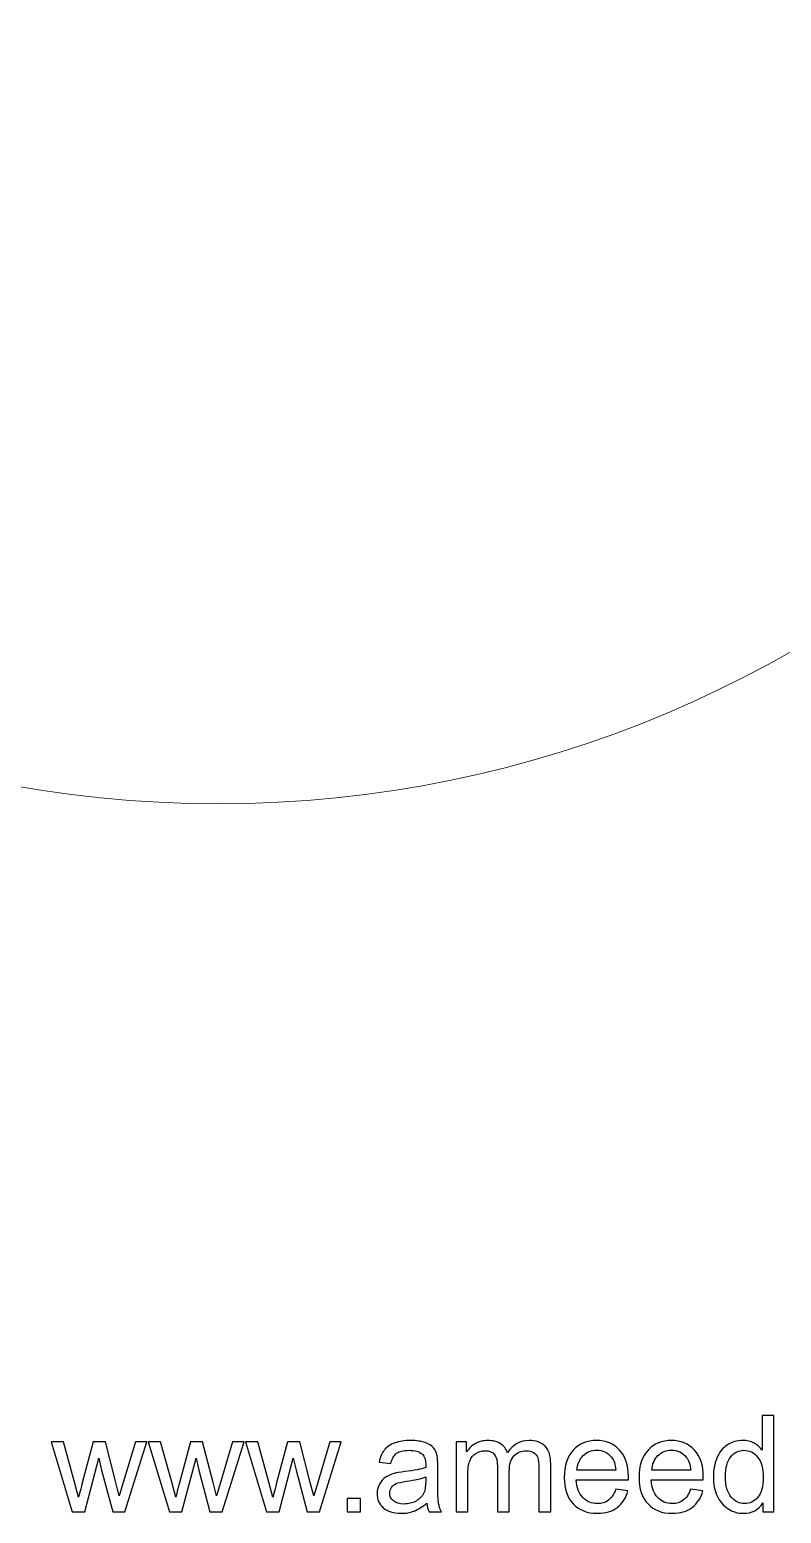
# Model space of a CAD drawing. Header units: millimetres. Extents: x 129 to 460, y -176 to 271.
# Drawn here: x 316.7 to 364, y -176.1 to -82.8 of the extents above; entities that cross this region are included whole.
import ezdxf

# ---------------------------------------------------------------- set-up
doc = ezdxf.new("R2010")
doc.units = ezdxf.units.MM
doc.header["$MEASUREMENT"] = 0
doc.layers.add('Layer 1', color=7, linetype='Continuous')

msp = doc.modelspace()

# ---------------------------------------------------------------- linework, layer by layer
at = {"layer": 'Layer 1', "color": 250, "lineweight": 20}
msp.add_open_spline([(328.6192, 13.5967), (288.5513, 13.5967), (256.0696, -18.8848), (256.0696, -58.9529), (256.0696, -58.9529), (256.0696, -99.0208), (288.5513, -131.5025), (328.6192, -131.5025), (328.6192, -131.5025), (368.6873, -131.5025), (401.1688, -99.0208), (401.1688, -58.9529), (401.1688, -58.9529), (401.1688, -18.8848), (368.6873, 13.5967), (328.6192, 13.5967)], degree=3, knots=[0, 0, 0, 0, 0.2, 0.2, 0.2, 0.2, 0.4, 0.4, 0.4, 0.4, 0.6, 0.6, 0.6, 0.6, 1, 1, 1, 1], dxfattribs=at)
at = {"layer": 'Layer 1', "color": 250}
for points, knots in [([(362.8783, -176.0303), (362.8783, -176.0303), (362.8783, -175.4729), (362.8783, -175.4729), (362.8783, -175.4729), (362.6004, -175.9061), (362.1911, -176.1234), (361.6507, -176.1234), (361.6507, -176.1234), (361.3007, -176.1234), (360.979, -176.0275), (360.6869, -175.8342), (360.6869, -175.8342), (360.3934, -175.6422), (360.1662, -175.3727), (360.0039, -175.0284), (360.0039, -175.0284), (359.843, -174.6827), (359.7626, -174.2862), (359.7626, -173.8374), (359.7626, -173.8374), (359.7626, -173.4), (359.836, -173.0035), (359.9813, -172.6464), (359.9813, -172.6464), (360.1281, -172.2908), (360.3468, -172.0171), (360.6389, -171.828), (360.6389, -171.828), (360.9296, -171.6375), (361.257, -171.5429), (361.6168, -171.5429), (361.6168, -171.5429), (361.8821, -171.5429), (362.1178, -171.5994), (362.3238, -171.7109), (362.3238, -171.7109), (362.5298, -171.8224), (362.6977, -171.9691), (362.8275, -172.1483), (362.8275, -172.1483), (362.8275, -172.1483), (362.8275, -169.9681), (362.8275, -169.9681), (362.8275, -169.9681), (362.8275, -169.9681), (363.5726, -169.9681), (363.5726, -169.9681), (363.5726, -169.9681), (363.5726, -169.9681), (363.5726, -176.0303), (363.5726, -176.0303), (363.5726, -176.0303), (363.5726, -176.0303), (362.8783, -176.0303), (362.8783, -176.0303)], [0, 0, 0, 0, 0.0666667, 0.0666667, 0.0666667, 0.0666667, 0.1333333, 0.1333333, 0.1333333, 0.1333333, 0.2, 0.2, 0.2, 0.2, 0.2666667, 0.2666667, 0.2666667, 0.2666667, 0.3333333, 0.3333333, 0.3333333, 0.3333333, 0.4, 0.4, 0.4, 0.4, 0.4666667, 0.4666667, 0.4666667, 0.4666667, 0.5333333, 0.5333333, 0.5333333, 0.5333333, 0.6, 0.6, 0.6, 0.6, 0.6666667, 0.6666667, 0.6666667, 0.6666667, 0.7333333, 0.7333333, 0.7333333, 0.7333333, 0.8, 0.8, 0.8, 0.8, 0.8666667, 0.8666667, 0.8666667, 0.8666667, 1, 1, 1, 1]), ([(319.4243, -176.0303), (319.4243, -176.0303), (318.0965, -171.6361), (318.0965, -171.6361), (318.0965, -171.6361), (318.0965, -171.6361), (318.8754, -171.6361), (318.8754, -171.6361), (318.8754, -171.6361), (318.8754, -171.6361), (319.5767, -174.1719), (319.5767, -174.1719), (319.5767, -174.1719), (319.5767, -174.1719), (319.8251, -175.1159), (319.8251, -175.1159), (319.8251, -175.1159), (319.835, -175.0693), (319.9112, -174.7674), (320.0523, -174.21), (320.0523, -174.21), (320.0523, -174.21), (320.748, -171.6361), (320.748, -171.6361), (320.748, -171.6361), (320.748, -171.6361), (321.5114, -171.6361), (321.5114, -171.6361), (321.5114, -171.6361), (321.5114, -171.6361), (322.1732, -174.1874), (322.1732, -174.1874), (322.1732, -174.1874), (322.1732, -174.1874), (322.3891, -175.0242), (322.3891, -175.0242), (322.3891, -175.0242), (322.3891, -175.0242), (322.6417, -174.1761), (322.6417, -174.1761), (322.6417, -174.1761), (322.6417, -174.1761), (323.4009, -171.6361), (323.4009, -171.6361), (323.4009, -171.6361), (323.4009, -171.6361), (324.1248, -171.6361), (324.1248, -171.6361), (324.1248, -171.6361), (324.1248, -171.6361), (322.7461, -176.0303), (322.7461, -176.0303), (322.7461, -176.0303), (322.7461, -176.0303), (321.9756, -176.0303), (321.9756, -176.0303), (321.9756, -176.0303), (321.9756, -176.0303), (321.2785, -173.4014), (321.2785, -173.4014), (321.2785, -173.4014), (321.2785, -173.4014), (321.1021, -172.6493), (321.1021, -172.6493), (321.1021, -172.6493), (321.1021, -172.6493), (320.2131, -176.0303), (320.2131, -176.0303), (320.2131, -176.0303), (320.2131, -176.0303), (319.4243, -176.0303), (319.4243, -176.0303)], [0, 0, 0, 0, 0.0526316, 0.0526316, 0.0526316, 0.0526316, 0.1052632, 0.1052632, 0.1052632, 0.1052632, 0.1578947, 0.1578947, 0.1578947, 0.1578947, 0.2105263, 0.2105263, 0.2105263, 0.2105263, 0.2631579, 0.2631579, 0.2631579, 0.2631579, 0.3157895, 0.3157895, 0.3157895, 0.3157895, 0.3684211, 0.3684211, 0.3684211, 0.3684211, 0.4210526, 0.4210526, 0.4210526, 0.4210526, 0.4736842, 0.4736842, 0.4736842, 0.4736842, 0.5263158, 0.5263158, 0.5263158, 0.5263158, 0.5789474, 0.5789474, 0.5789474, 0.5789474, 0.6315789, 0.6315789, 0.6315789, 0.6315789, 0.6842105, 0.6842105, 0.6842105, 0.6842105, 0.7368421, 0.7368421, 0.7368421, 0.7368421, 0.7894737, 0.7894737, 0.7894737, 0.7894737, 0.8421053, 0.8421053, 0.8421053, 0.8421053, 0.8947368, 0.8947368, 0.8947368, 0.8947368, 1, 1, 1, 1]), ([(325.5387, -176.0303), (325.5387, -176.0303), (324.2109, -171.6361), (324.2109, -171.6361), (324.2109, -171.6361), (324.2109, -171.6361), (324.9898, -171.6361), (324.9898, -171.6361), (324.9898, -171.6361), (324.9898, -171.6361), (325.6911, -174.1719), (325.6911, -174.1719), (325.6911, -174.1719), (325.6911, -174.1719), (325.9395, -175.1159), (325.9395, -175.1159), (325.9395, -175.1159), (325.9494, -175.0693), (326.0256, -174.7674), (326.1667, -174.21), (326.1667, -174.21), (326.1667, -174.21), (326.8624, -171.6361), (326.8624, -171.6361), (326.8624, -171.6361), (326.8624, -171.6361), (327.6258, -171.6361), (327.6258, -171.6361), (327.6258, -171.6361), (327.6258, -171.6361), (328.2876, -174.1874), (328.2876, -174.1874), (328.2876, -174.1874), (328.2876, -174.1874), (328.5035, -175.0242), (328.5035, -175.0242), (328.5035, -175.0242), (328.5035, -175.0242), (328.7561, -174.1761), (328.7561, -174.1761), (328.7561, -174.1761), (328.7561, -174.1761), (329.5153, -171.6361), (329.5153, -171.6361), (329.5153, -171.6361), (329.5153, -171.6361), (330.2392, -171.6361), (330.2392, -171.6361), (330.2392, -171.6361), (330.2392, -171.6361), (328.8605, -176.0303), (328.8605, -176.0303), (328.8605, -176.0303), (328.8605, -176.0303), (328.09, -176.0303), (328.09, -176.0303), (328.09, -176.0303), (328.09, -176.0303), (327.3929, -173.4014), (327.3929, -173.4014), (327.3929, -173.4014), (327.3929, -173.4014), (327.2165, -172.6493), (327.2165, -172.6493), (327.2165, -172.6493), (327.2165, -172.6493), (326.3275, -176.0303), (326.3275, -176.0303), (326.3275, -176.0303), (326.3275, -176.0303), (325.5387, -176.0303), (325.5387, -176.0303)], [0, 0, 0, 0, 0.0526316, 0.0526316, 0.0526316, 0.0526316, 0.1052632, 0.1052632, 0.1052632, 0.1052632, 0.1578947, 0.1578947, 0.1578947, 0.1578947, 0.2105263, 0.2105263, 0.2105263, 0.2105263, 0.2631579, 0.2631579, 0.2631579, 0.2631579, 0.3157895, 0.3157895, 0.3157895, 0.3157895, 0.3684211, 0.3684211, 0.3684211, 0.3684211, 0.4210526, 0.4210526, 0.4210526, 0.4210526, 0.4736842, 0.4736842, 0.4736842, 0.4736842, 0.5263158, 0.5263158, 0.5263158, 0.5263158, 0.5789474, 0.5789474, 0.5789474, 0.5789474, 0.6315789, 0.6315789, 0.6315789, 0.6315789, 0.6842105, 0.6842105, 0.6842105, 0.6842105, 0.7368421, 0.7368421, 0.7368421, 0.7368421, 0.7894737, 0.7894737, 0.7894737, 0.7894737, 0.8421053, 0.8421053, 0.8421053, 0.8421053, 0.8947368, 0.8947368, 0.8947368, 0.8947368, 1, 1, 1, 1]), ([(331.6531, -176.0303), (331.6531, -176.0303), (330.3253, -171.6361), (330.3253, -171.6361), (330.3253, -171.6361), (330.3253, -171.6361), (331.1042, -171.6361), (331.1042, -171.6361), (331.1042, -171.6361), (331.1042, -171.6361), (331.8055, -174.1719), (331.8055, -174.1719), (331.8055, -174.1719), (331.8055, -174.1719), (332.0539, -175.1159), (332.0539, -175.1159), (332.0539, -175.1159), (332.0638, -175.0693), (332.14, -174.7674), (332.2811, -174.21), (332.2811, -174.21), (332.2811, -174.21), (332.9768, -171.6361), (332.9768, -171.6361), (332.9768, -171.6361), (332.9768, -171.6361), (333.7402, -171.6361), (333.7402, -171.6361), (333.7402, -171.6361), (333.7402, -171.6361), (334.402, -174.1874), (334.402, -174.1874), (334.402, -174.1874), (334.402, -174.1874), (334.6179, -175.0242), (334.6179, -175.0242), (334.6179, -175.0242), (334.6179, -175.0242), (334.8705, -174.1761), (334.8705, -174.1761), (334.8705, -174.1761), (334.8705, -174.1761), (335.6297, -171.6361), (335.6297, -171.6361), (335.6297, -171.6361), (335.6297, -171.6361), (336.3536, -171.6361), (336.3536, -171.6361), (336.3536, -171.6361), (336.3536, -171.6361), (334.9749, -176.0303), (334.9749, -176.0303), (334.9749, -176.0303), (334.9749, -176.0303), (334.2044, -176.0303), (334.2044, -176.0303), (334.2044, -176.0303), (334.2044, -176.0303), (333.5073, -173.4014), (333.5073, -173.4014), (333.5073, -173.4014), (333.5073, -173.4014), (333.3309, -172.6493), (333.3309, -172.6493), (333.3309, -172.6493), (333.3309, -172.6493), (332.4419, -176.0303), (332.4419, -176.0303), (332.4419, -176.0303), (332.4419, -176.0303), (331.6531, -176.0303), (331.6531, -176.0303)], [0, 0, 0, 0, 0.0526316, 0.0526316, 0.0526316, 0.0526316, 0.1052632, 0.1052632, 0.1052632, 0.1052632, 0.1578947, 0.1578947, 0.1578947, 0.1578947, 0.2105263, 0.2105263, 0.2105263, 0.2105263, 0.2631579, 0.2631579, 0.2631579, 0.2631579, 0.3157895, 0.3157895, 0.3157895, 0.3157895, 0.3684211, 0.3684211, 0.3684211, 0.3684211, 0.4210526, 0.4210526, 0.4210526, 0.4210526, 0.4736842, 0.4736842, 0.4736842, 0.4736842, 0.5263158, 0.5263158, 0.5263158, 0.5263158, 0.5789474, 0.5789474, 0.5789474, 0.5789474, 0.6315789, 0.6315789, 0.6315789, 0.6315789, 0.6842105, 0.6842105, 0.6842105, 0.6842105, 0.7368421, 0.7368421, 0.7368421, 0.7368421, 0.7894737, 0.7894737, 0.7894737, 0.7894737, 0.8421053, 0.8421053, 0.8421053, 0.8421053, 0.8947368, 0.8947368, 0.8947368, 0.8947368, 1, 1, 1, 1]), ([(341.7327, -175.48), (341.4561, -175.7156), (341.1894, -175.8807), (340.934, -175.9781), (340.934, -175.9781), (340.6786, -176.0755), (340.4049, -176.1234), (340.1113, -176.1234), (340.1113, -176.1234), (339.6287, -176.1234), (339.2576, -176.0063), (338.998, -175.7707), (338.998, -175.7707), (338.7383, -175.5364), (338.6085, -175.2358), (338.6085, -174.8704), (338.6085, -174.8704), (338.6085, -174.6559), (338.6579, -174.4597), (338.7553, -174.2819), (338.7553, -174.2819), (338.854, -174.1041), (338.9824, -173.963), (339.1405, -173.8558), (339.1405, -173.8558), (339.2999, -173.7485), (339.4777, -173.6667), (339.6767, -173.6116), (339.6767, -173.6116), (339.8235, -173.5735), (340.045, -173.5369), (340.3399, -173.5002), (340.3399, -173.5002), (340.9411, -173.4296), (341.3856, -173.3435), (341.6692, -173.2448), (341.6692, -173.2448), (341.672, -173.1432), (341.6734, -173.0782), (341.6734, -173.0514), (341.6734, -173.0514), (341.6734, -172.7495), (341.6029, -172.5364), (341.4618, -172.4122), (341.4618, -172.4122), (341.2713, -172.2443), (340.9876, -172.161), (340.6123, -172.161), (340.6123, -172.161), (340.2609, -172.161), (340.0013, -172.2231), (339.8348, -172.3459), (339.8348, -172.3459), (339.6668, -172.4686), (339.5441, -172.686), (339.4636, -172.9992), (339.4636, -172.9992), (339.4636, -172.9992), (338.7355, -172.8976), (338.7355, -172.8976), (338.7355, -172.8976), (338.8018, -172.5858), (338.9105, -172.3332), (339.0629, -172.1413), (339.0629, -172.1413), (339.2153, -171.9494), (339.4354, -171.8026), (339.7233, -171.6982), (339.7233, -171.6982), (340.0097, -171.5952), (340.3442, -171.5429), (340.7224, -171.5429), (340.7224, -171.5429), (341.0977, -171.5429), (341.4039, -171.5867), (341.6396, -171.6756), (341.6396, -171.6756), (341.8738, -171.7645), (342.0474, -171.8746), (342.1575, -172.0086), (342.1575, -172.0086), (342.2675, -172.1427), (342.3451, -172.312), (342.3903, -172.5166), (342.3903, -172.5166), (342.4143, -172.6436), (342.427, -172.8722), (342.427, -173.201), (342.427, -173.201), (342.427, -173.201), (342.427, -174.1888), (342.427, -174.1888), (342.427, -174.1888), (342.427, -174.8788), (342.4425, -175.3149), (342.4735, -175.4997), (342.4735, -175.4997), (342.5032, -175.6846), (342.5653, -175.861), (342.6556, -176.0303), (342.6556, -176.0303), (342.6556, -176.0303), (341.8766, -176.0303), (341.8766, -176.0303), (341.8766, -176.0303), (341.8019, -175.8737), (341.7539, -175.6902), (341.7327, -175.48)], [0, 0, 0, 0, 0.0357143, 0.0357143, 0.0357143, 0.0357143, 0.0714286, 0.0714286, 0.0714286, 0.0714286, 0.1071429, 0.1071429, 0.1071429, 0.1071429, 0.1428571, 0.1428571, 0.1428571, 0.1428571, 0.1785714, 0.1785714, 0.1785714, 0.1785714, 0.2142857, 0.2142857, 0.2142857, 0.2142857, 0.25, 0.25, 0.25, 0.25, 0.2857143, 0.2857143, 0.2857143, 0.2857143, 0.3214286, 0.3214286, 0.3214286, 0.3214286, 0.3571429, 0.3571429, 0.3571429, 0.3571429, 0.3928571, 0.3928571, 0.3928571, 0.3928571, 0.4285714, 0.4285714, 0.4285714, 0.4285714, 0.4642857, 0.4642857, 0.4642857, 0.4642857, 0.5, 0.5, 0.5, 0.5, 0.5357143, 0.5357143, 0.5357143, 0.5357143, 0.5714286, 0.5714286, 0.5714286, 0.5714286, 0.6071429, 0.6071429, 0.6071429, 0.6071429, 0.6428571, 0.6428571, 0.6428571, 0.6428571, 0.6785714, 0.6785714, 0.6785714, 0.6785714, 0.7142857, 0.7142857, 0.7142857, 0.7142857, 0.75, 0.75, 0.75, 0.75, 0.7857143, 0.7857143, 0.7857143, 0.7857143, 0.8214286, 0.8214286, 0.8214286, 0.8214286, 0.8571429, 0.8571429, 0.8571429, 0.8571429, 0.8928571, 0.8928571, 0.8928571, 0.8928571, 0.9285714, 0.9285714, 0.9285714, 0.9285714, 1, 1, 1, 1]), ([(343.5714, -176.0303), (343.5714, -176.0303), (343.5714, -171.6361), (343.5714, -171.6361), (343.5714, -171.6361), (343.5714, -171.6361), (344.2403, -171.6361), (344.2403, -171.6361), (344.2403, -171.6361), (344.2403, -171.6361), (344.2403, -172.257), (344.2403, -172.257), (344.2403, -172.257), (344.3771, -172.0425), (344.5606, -171.8689), (344.7892, -171.7391), (344.7892, -171.7391), (345.0178, -171.6079), (345.2774, -171.5429), (345.5695, -171.5429), (345.5695, -171.5429), (345.8941, -171.5429), (346.1608, -171.6107), (346.3682, -171.7447), (346.3682, -171.7447), (346.5757, -171.8802), (346.7224, -172.0679), (346.8071, -172.3106), (346.8071, -172.3106), (347.157, -171.7984), (347.61, -171.5429), (348.1688, -171.5429), (348.1688, -171.5429), (348.6063, -171.5429), (348.9435, -171.6629), (349.1778, -171.9042), (349.1778, -171.9042), (349.4134, -172.1455), (349.532, -172.5166), (349.532, -173.0176), (349.532, -173.0176), (349.532, -173.0176), (349.532, -176.0303), (349.532, -176.0303), (349.532, -176.0303), (349.532, -176.0303), (348.7869, -176.0303), (348.7869, -176.0303), (348.7869, -176.0303), (348.7869, -176.0303), (348.7869, -173.2645), (348.7869, -173.2645), (348.7869, -173.2645), (348.7869, -172.9682), (348.7615, -172.7537), (348.7135, -172.6225), (348.7135, -172.6225), (348.6655, -172.4912), (348.578, -172.3868), (348.4496, -172.3064), (348.4496, -172.3064), (348.3226, -172.2259), (348.1731, -172.1864), (348.0023, -172.1864), (348.0023, -172.1864), (347.6919, -172.1864), (347.435, -172.2894), (347.2304, -172.494), (347.2304, -172.494), (347.0258, -172.7001), (346.9242, -173.0289), (346.9242, -173.4804), (346.9242, -173.4804), (346.9242, -173.4804), (346.9242, -176.0303), (346.9242, -176.0303), (346.9242, -176.0303), (346.9242, -176.0303), (346.1791, -176.0303), (346.1791, -176.0303), (346.1791, -176.0303), (346.1791, -176.0303), (346.1791, -173.1784), (346.1791, -173.1784), (346.1791, -173.1784), (346.1791, -172.8482), (346.1185, -172.5999), (345.9971, -172.4348), (345.9971, -172.4348), (345.8758, -172.2697), (345.6768, -172.1864), (345.4016, -172.1864), (345.4016, -172.1864), (345.1928, -172.1864), (344.9995, -172.2415), (344.8217, -172.3515), (344.8217, -172.3515), (344.6439, -172.4616), (344.5154, -172.6225), (344.435, -172.8355), (344.435, -172.8355), (344.356, -173.0472), (344.3165, -173.3534), (344.3165, -173.7528), (344.3165, -173.7528), (344.3165, -173.7528), (344.3165, -176.0303), (344.3165, -176.0303), (344.3165, -176.0303), (344.3165, -176.0303), (343.5714, -176.0303), (343.5714, -176.0303)], [0, 0, 0, 0, 0.0344828, 0.0344828, 0.0344828, 0.0344828, 0.0689655, 0.0689655, 0.0689655, 0.0689655, 0.1034483, 0.1034483, 0.1034483, 0.1034483, 0.137931, 0.137931, 0.137931, 0.137931, 0.1724138, 0.1724138, 0.1724138, 0.1724138, 0.2068966, 0.2068966, 0.2068966, 0.2068966, 0.2413793, 0.2413793, 0.2413793, 0.2413793, 0.2758621, 0.2758621, 0.2758621, 0.2758621, 0.3103448, 0.3103448, 0.3103448, 0.3103448, 0.3448276, 0.3448276, 0.3448276, 0.3448276, 0.3793103, 0.3793103, 0.3793103, 0.3793103, 0.4137931, 0.4137931, 0.4137931, 0.4137931, 0.4482759, 0.4482759, 0.4482759, 0.4482759, 0.4827586, 0.4827586, 0.4827586, 0.4827586, 0.5172414, 0.5172414, 0.5172414, 0.5172414, 0.5517241, 0.5517241, 0.5517241, 0.5517241, 0.5862069, 0.5862069, 0.5862069, 0.5862069, 0.6206897, 0.6206897, 0.6206897, 0.6206897, 0.6551724, 0.6551724, 0.6551724, 0.6551724, 0.6896552, 0.6896552, 0.6896552, 0.6896552, 0.7241379, 0.7241379, 0.7241379, 0.7241379, 0.7586207, 0.7586207, 0.7586207, 0.7586207, 0.7931034, 0.7931034, 0.7931034, 0.7931034, 0.8275862, 0.8275862, 0.8275862, 0.8275862, 0.862069, 0.862069, 0.862069, 0.862069, 0.8965517, 0.8965517, 0.8965517, 0.8965517, 0.9310345, 0.9310345, 0.9310345, 0.9310345, 1, 1, 1, 1]), ([(353.6214, -174.6079), (353.6214, -174.6079), (354.3919, -174.7095), (354.3919, -174.7095), (354.3919, -174.7095), (354.2719, -175.1568), (354.0476, -175.5054), (353.7202, -175.7523), (353.7202, -175.7523), (353.3928, -175.9993), (352.9751, -176.1234), (352.4657, -176.1234), (352.4657, -176.1234), (351.8251, -176.1234), (351.3171, -175.9259), (350.9417, -175.5308), (350.9417, -175.5308), (350.5663, -175.1371), (350.3787, -174.5825), (350.3787, -173.8699), (350.3787, -173.8699), (350.3787, -173.1333), (350.5678, -172.5604), (350.9473, -172.154), (350.9473, -172.154), (351.3269, -171.7461), (351.8194, -171.5429), (352.4248, -171.5429), (352.4248, -171.5429), (353.0104, -171.5429), (353.4888, -171.7419), (353.8599, -172.1413), (353.8599, -172.1413), (354.231, -172.5406), (354.4173, -173.1022), (354.4173, -173.8261), (354.4173, -173.8261), (354.4173, -173.8699), (354.4159, -173.9362), (354.4131, -174.0237), (354.4131, -174.0237), (354.4131, -174.0237), (351.1407, -174.0237), (351.1407, -174.0237), (351.1407, -174.0237), (351.1689, -174.5049), (351.3044, -174.8746), (351.5499, -175.13), (351.5499, -175.13), (351.794, -175.3854), (352.1002, -175.5138), (352.4657, -175.5138), (352.4657, -175.5138), (352.7381, -175.5138), (352.9709, -175.4419), (353.1628, -175.2979), (353.1628, -175.2979), (353.3561, -175.154), (353.5085, -174.924), (353.6214, -174.6079)], [0, 0, 0, 0, 0.0625, 0.0625, 0.0625, 0.0625, 0.125, 0.125, 0.125, 0.125, 0.1875, 0.1875, 0.1875, 0.1875, 0.25, 0.25, 0.25, 0.25, 0.3125, 0.3125, 0.3125, 0.3125, 0.375, 0.375, 0.375, 0.375, 0.4375, 0.4375, 0.4375, 0.4375, 0.5, 0.5, 0.5, 0.5, 0.5625, 0.5625, 0.5625, 0.5625, 0.625, 0.625, 0.625, 0.625, 0.6875, 0.6875, 0.6875, 0.6875, 0.75, 0.75, 0.75, 0.75, 0.8125, 0.8125, 0.8125, 0.8125, 0.875, 0.875, 0.875, 0.875, 1, 1, 1, 1]), ([(358.3303, -174.6079), (358.3303, -174.6079), (359.1008, -174.7095), (359.1008, -174.7095), (359.1008, -174.7095), (358.9808, -175.1568), (358.7565, -175.5054), (358.4291, -175.7523), (358.4291, -175.7523), (358.1017, -175.9993), (357.684, -176.1234), (357.1746, -176.1234), (357.1746, -176.1234), (356.534, -176.1234), (356.026, -175.9259), (355.6506, -175.5308), (355.6506, -175.5308), (355.2752, -175.1371), (355.0876, -174.5825), (355.0876, -173.8699), (355.0876, -173.8699), (355.0876, -173.1333), (355.2767, -172.5604), (355.6562, -172.154), (355.6562, -172.154), (356.0358, -171.7461), (356.5283, -171.5429), (357.1337, -171.5429), (357.1337, -171.5429), (357.7193, -171.5429), (358.1977, -171.7419), (358.5688, -172.1413), (358.5688, -172.1413), (358.9399, -172.5406), (359.1262, -173.1022), (359.1262, -173.8261), (359.1262, -173.8261), (359.1262, -173.8699), (359.1248, -173.9362), (359.122, -174.0237), (359.122, -174.0237), (359.122, -174.0237), (355.8496, -174.0237), (355.8496, -174.0237), (355.8496, -174.0237), (355.8778, -174.5049), (356.0133, -174.8746), (356.2588, -175.13), (356.2588, -175.13), (356.5029, -175.3854), (356.8091, -175.5138), (357.1746, -175.5138), (357.1746, -175.5138), (357.447, -175.5138), (357.6798, -175.4419), (357.8717, -175.2979), (357.8717, -175.2979), (358.065, -175.154), (358.2174, -174.924), (358.3303, -174.6079)], [0, 0, 0, 0, 0.0625, 0.0625, 0.0625, 0.0625, 0.125, 0.125, 0.125, 0.125, 0.1875, 0.1875, 0.1875, 0.1875, 0.25, 0.25, 0.25, 0.25, 0.3125, 0.3125, 0.3125, 0.3125, 0.375, 0.375, 0.375, 0.375, 0.4375, 0.4375, 0.4375, 0.4375, 0.5, 0.5, 0.5, 0.5, 0.5625, 0.5625, 0.5625, 0.5625, 0.625, 0.625, 0.625, 0.625, 0.6875, 0.6875, 0.6875, 0.6875, 0.75, 0.75, 0.75, 0.75, 0.8125, 0.8125, 0.8125, 0.8125, 0.875, 0.875, 0.875, 0.875, 1, 1, 1, 1]), ([(351.183, -173.4141), (351.183, -173.4141), (353.6299, -173.4141), (353.6299, -173.4141), (353.6299, -173.4141), (353.5974, -173.0444), (353.5029, -172.7678), (353.3491, -172.5829), (353.3491, -172.5829), (353.1134, -172.2965), (352.8058, -172.1526), (352.429, -172.1526), (352.429, -172.1526), (352.0875, -172.1526), (351.8011, -172.2669), (351.5682, -172.4955), (351.5682, -172.4955), (351.3368, -172.7241), (351.2084, -173.0303), (351.183, -173.4141)], [0, 0, 0, 0, 0.1666667, 0.1666667, 0.1666667, 0.1666667, 0.3333333, 0.3333333, 0.3333333, 0.3333333, 0.5, 0.5, 0.5, 0.5, 0.6666667, 0.6666667, 0.6666667, 0.6666667, 1, 1, 1, 1]), ([(355.8919, -173.4141), (355.8919, -173.4141), (358.3388, -173.4141), (358.3388, -173.4141), (358.3388, -173.4141), (358.3063, -173.0444), (358.2118, -172.7678), (358.058, -172.5829), (358.058, -172.5829), (357.8223, -172.2965), (357.5147, -172.1526), (357.1379, -172.1526), (357.1379, -172.1526), (356.7964, -172.1526), (356.51, -172.2669), (356.2771, -172.4955), (356.2771, -172.4955), (356.0457, -172.7241), (355.9173, -173.0303), (355.8919, -173.4141)], [0, 0, 0, 0, 0.1666667, 0.1666667, 0.1666667, 0.1666667, 0.3333333, 0.3333333, 0.3333333, 0.3333333, 0.5, 0.5, 0.5, 0.5, 0.6666667, 0.6666667, 0.6666667, 0.6666667, 1, 1, 1, 1]), ([(360.5246, -173.8388), (360.5246, -174.4005), (360.6431, -174.8196), (360.8816, -175.0976), (360.8816, -175.0976), (361.1187, -175.3755), (361.3995, -175.5138), (361.7226, -175.5138), (361.7226, -175.5138), (362.0486, -175.5138), (362.3252, -175.3812), (362.5538, -175.1159), (362.5538, -175.1159), (362.781, -174.8506), (362.8953, -174.4456), (362.8953, -173.9009), (362.8953, -173.9009), (362.8953, -173.3026), (362.7796, -172.8623), (362.5467, -172.5815), (362.5467, -172.5815), (362.3153, -172.3007), (362.0289, -172.161), (361.6888, -172.161), (361.6888, -172.161), (361.3572, -172.161), (361.0806, -172.2951), (360.8576, -172.5646), (360.8576, -172.5646), (360.6361, -172.8341), (360.5246, -173.2589), (360.5246, -173.8388)], [0, 0, 0, 0, 0.1111111, 0.1111111, 0.1111111, 0.1111111, 0.2222222, 0.2222222, 0.2222222, 0.2222222, 0.3333333, 0.3333333, 0.3333333, 0.3333333, 0.4444444, 0.4444444, 0.4444444, 0.4444444, 0.5555556, 0.5555556, 0.5555556, 0.5555556, 0.6666667, 0.6666667, 0.6666667, 0.6666667, 0.7777778, 0.7777778, 0.7777778, 0.7777778, 1, 1, 1, 1]), ([(341.6734, -173.829), (341.4025, -173.939), (340.9961, -174.0322), (340.4542, -174.1084), (340.4542, -174.1084), (340.1466, -174.1521), (339.9293, -174.2015), (339.8023, -174.2565), (339.8023, -174.2565), (339.6753, -174.3116), (339.5779, -174.392), (339.5088, -174.4964), (339.5088, -174.4964), (339.4396, -174.6022), (339.4044, -174.7194), (339.4044, -174.8492), (339.4044, -174.8492), (339.4044, -175.0453), (339.4792, -175.2104), (339.6301, -175.3417), (339.6301, -175.3417), (339.7811, -175.4729), (340.0013, -175.5392), (340.2906, -175.5392), (340.2906, -175.5392), (340.577, -175.5392), (340.8324, -175.4771), (341.0568, -175.3516), (341.0568, -175.3516), (341.2797, -175.2274), (341.4448, -175.0566), (341.5493, -174.8407), (341.5493, -174.8407), (341.6297, -174.6728), (341.6692, -174.4259), (341.6692, -174.0999), (341.6692, -174.0999), (341.6692, -174.0999), (341.6734, -173.829), (341.6734, -173.829)], [0, 0, 0, 0, 0.0909091, 0.0909091, 0.0909091, 0.0909091, 0.1818182, 0.1818182, 0.1818182, 0.1818182, 0.2727273, 0.2727273, 0.2727273, 0.2727273, 0.3636364, 0.3636364, 0.3636364, 0.3636364, 0.4545455, 0.4545455, 0.4545455, 0.4545455, 0.5454545, 0.5454545, 0.5454545, 0.5454545, 0.6363636, 0.6363636, 0.6363636, 0.6363636, 0.7272727, 0.7272727, 0.7272727, 0.7272727, 0.8181818, 0.8181818, 0.8181818, 0.8181818, 1, 1, 1, 1]), ([(336.7219, -176.0303), (336.7219, -176.0303), (336.7219, -175.1836), (336.7219, -175.1836), (336.7219, -175.1836), (336.7219, -175.1836), (337.5685, -175.1836), (337.5685, -175.1836), (337.5685, -175.1836), (337.5685, -175.1836), (337.5685, -176.0303), (337.5685, -176.0303), (337.5685, -176.0303), (337.5685, -176.0303), (336.7219, -176.0303), (336.7219, -176.0303)], [0, 0, 0, 0, 0.2, 0.2, 0.2, 0.2, 0.4, 0.4, 0.4, 0.4, 0.6, 0.6, 0.6, 0.6, 1, 1, 1, 1])]:
    msp.add_open_spline(points, degree=3, knots=knots, dxfattribs=at)

doc.saveas('drawing.dxf')
